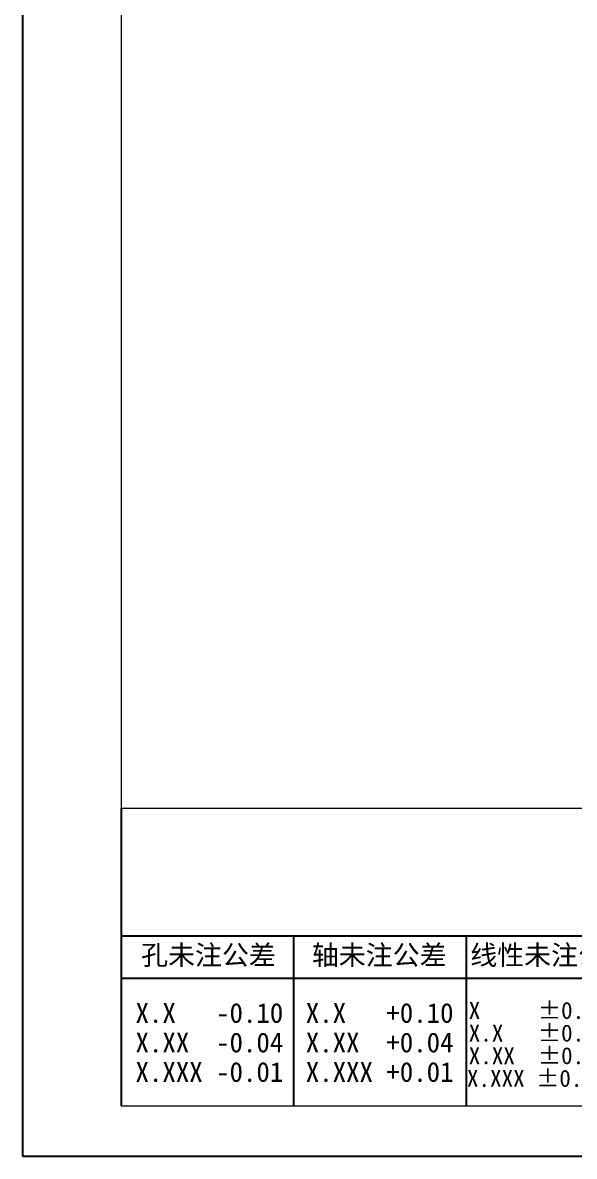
# Model space of a CAD drawing. Header units: millimetres. Extents: x 13 to 7248, y -1201 to 1478.
# Drawn here: x 5674.9 to 5709.3, y -1197.1 to -1126.4 of the extents above; entities that cross this region are included whole.
import ezdxf

# ---------------------------------------------------------------- set-up
doc = ezdxf.new("R2010")
doc.units = ezdxf.units.MM
doc.header["$LTSCALE"] = 5
doc.linetypes.add('SLD-实线', pattern=[0])
doc.layers.get('0').update_dxf_attribs({"lineweight": 30})
doc.layers.add('图框', color=7, linetype='SLD-实线')
doc.layers.add('文字层', color=7, linetype='SLD-实线')
doc.layers.add('粗实线', color=7, linetype='SLD-实线', lineweight=15)
doc.styles.add('SLDTEXTSTYLE2', font='')
doc.styles.get("Standard").update_dxf_attribs({"font": ''})
doc.styles.get('SLDTEXTSTYLE2').set_extended_font_data('宋体')
doc.styles.get('Standard').set_extended_font_data('SimSun')

# ---------------------------------------------------------------- blocks, each defined once
blk = doc.blocks.new('SW_NOTE_0')
at = {"color": 0, "linetype": 'Continuous', "lineweight": 0, "char_height": 10.58333333333333, "attachment_point": 2}
for s, insert in [('X     ±0.10', (35.88411458333329, 12.31515151515152)), ('X.X   ±0.05', (35.88411458333329, -1.795959425424081)), ('X.XX  ±0.02', (35.88411458333329, -15.90707036599968)), (' X.XXX ±0.005', (34.78168876965837, -30.01818130657528))]:
    blk.add_mtext(s, dxfattribs=dict(at, insert=insert))
blk = doc.blocks.new('SW_NOTE_1')
at = {"color": 0, "linetype": 'Continuous', "lineweight": 0, "char_height": 12.3125, "attachment_point": 2, "style": 'SLDTEXTSTYLE2'}
for s, insert in [('X.X   -0.10', (38.09179687499997, 14.32727272727273)), ('X.XX  -0.04', (38.09179687499997, -4.067601914399047)), ('X.XXX -0.01', (38.09179687499997, -22.46247655607082))]:
    blk.add_mtext(s, dxfattribs=dict(at, insert=insert))
blk = doc.blocks.new('SW_NOTE_2')
at = {"color": 0, "linetype": 'Continuous', "lineweight": 0, "char_height": 12.3125, "attachment_point": 2, "style": 'SLDTEXTSTYLE2'}
for s, insert in [('X.X   +0.10', (38.09179687499997, 14.32727272727273)), ('X.XX  +0.04', (38.09179687499997, -4.067601914399047)), ('X.XXX +0.01', (38.09179687499997, -22.46247655607082))]:
    blk.add_mtext(s, dxfattribs=dict(at, insert=insert))

msp = doc.modelspace()

# ---------------------------------------------------------------- linework, layer by layer
at = {"layer": '图框'}
for p, q in [((5674.937281159424, -1049.955400502125), (5674.937281159424, -1197.105400502125)), ((5674.937281159424, -1197.105400502125), (5777.587281159424, -1197.105400502125))]:
    msp.add_line(p, q, dxfattribs=at)
at = {"layer": '文字层'}
for p, q in [((5681.087281159424, -1175.405400502125), (5681.087281159424, -1193.955400502125)), ((5681.087281159424, -1183.355400502125), (5774.587281159424, -1183.355400502125)), ((5691.837281159424, -1183.355400502125), (5691.837281159424, -1193.955400502125)), ((5702.587281159424, -1183.355400502125), (5702.587281159424, -1193.955400502125)), ((5681.087281159424, -1186.005400502125), (5774.587281159424, -1186.005400502125))]:
    msp.add_line(p, q, dxfattribs=at)
at = {"layer": '粗实线'}
for p, q in [((5681.087281159424, -1052.955400502125), (5681.087281159424, -1193.955400502125)), ((5681.087281159424, -1175.405400502125), (5774.587281159424, -1175.405400502125)), ((5681.087281159424, -1193.955400502125), (5774.587281159424, -1193.955400502125)), ((5681.087281159424, -1193.955400502125), (5774.587281159424, -1193.955400502125))]:
    msp.add_line(p, q, dxfattribs=at)

# ---------------------------------------------------------------- block references
at = {"layer": '文字层', "xscale": 0.1000000000003638, "yscale": 0.09999999999990905, "zscale": 0.1}
for name, p in [('SW_NOTE_1', (5682.774387045423, -1188.984489639265)), ('SW_NOTE_2', (5693.392749181514, -1188.984489639265))]:
    msp.add_blockref(name, p, dxfattribs=at)
at = {"layer": '文字层', "color": 7, "linetype": 'Continuous', "lineweight": 0, "xscale": 0.1000000000003638, "yscale": 0.09999999999990905, "zscale": 0.1}
msp.add_blockref('SW_NOTE_0', (5703.487897077677, -1188.711295594539), dxfattribs=at)

# ---------------------------------------------------------------- texts
at = {"layer": '文字层', "char_height": 1.23125, "attachment_point": 2, "style": 'SLDTEXTSTYLE2'}
for s, insert in [('孔未注公差', (5686.525328813554, -1183.940249405894)), ('轴未注公差', (5697.173438680575, -1183.940249405895)), ('线性未注公差', (5707.891763682455, -1183.940249405895))]:
    msp.add_mtext(s, dxfattribs=dict(at, insert=insert))

doc.saveas('drawing.dxf')
